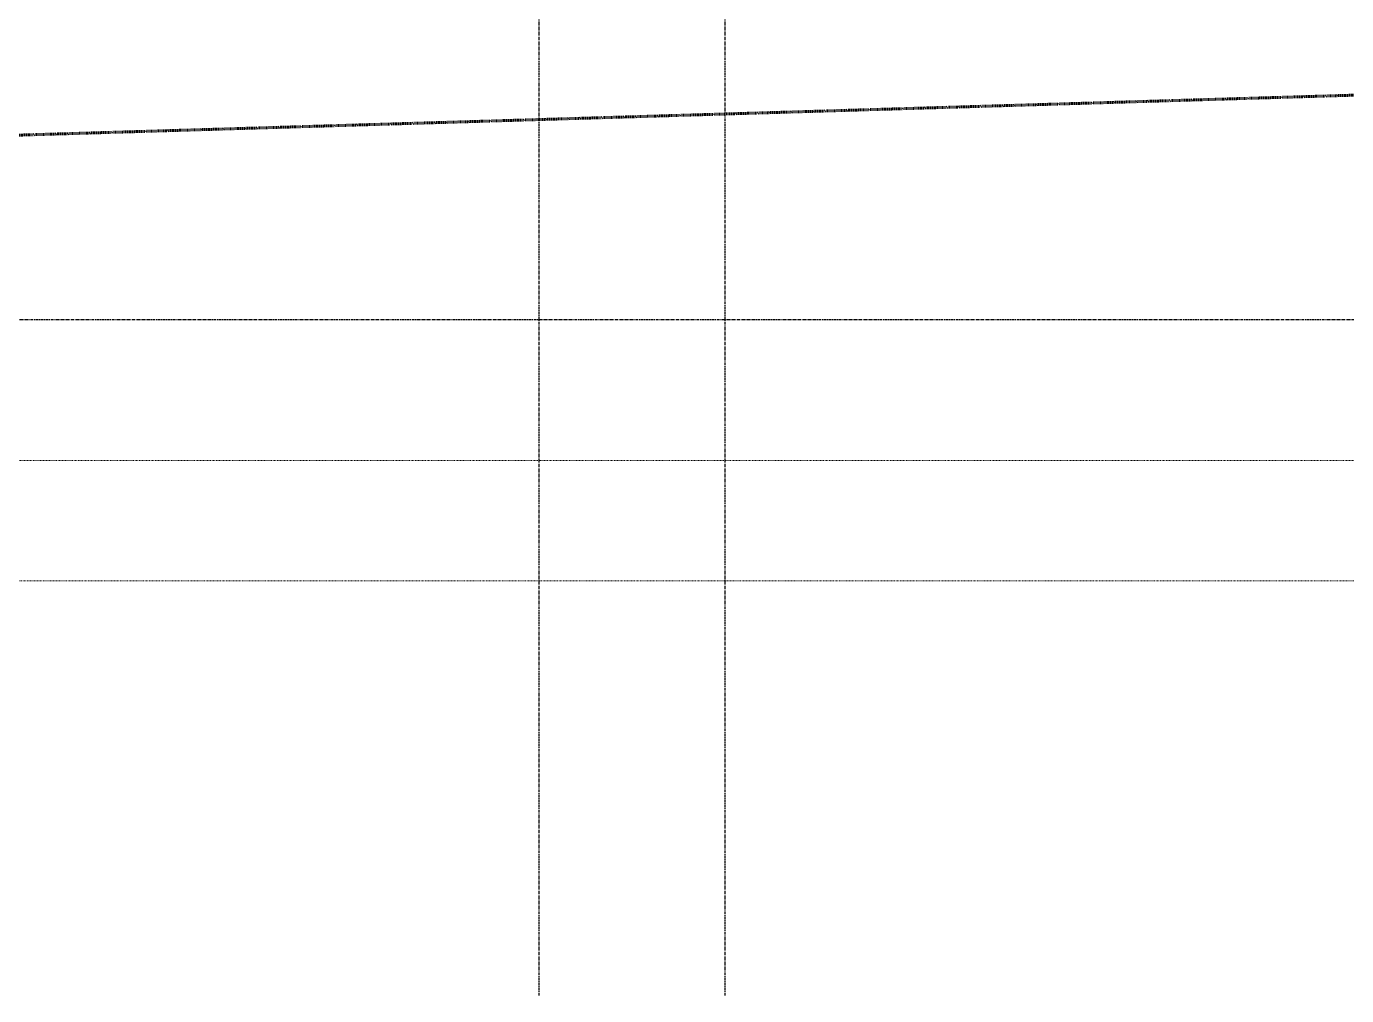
# Model space of a CAD drawing. Header units: inches. Extents: x -4110 to -1807, y 9775 to 11251.
# Drawn here: x -2261.6 to -2034.4, y 9774.9 to 9941.7 of the extents above; entities that cross this region are included whole.
import ezdxf

# ---------------------------------------------------------------- set-up
doc = ezdxf.new("R2010")
doc.units = ezdxf.units.IN
doc.header["$MEASUREMENT"] = 0
for name, pattern in [('Aligning Line 1_8_', [0.25, 0.125, -0.125]), ('Aligning Line 1_8__2_', [0.25, 0.125, -0.125]), ('Dash 1_16_', [0.125, 0.0625, -0.0625]), ('Double Dash 3_8_', [1, 0.375, -0.125, 0.125, -0.125, 0.125, -0.125]), ('Grid Line 1_2_', [0.875, 0.5, -0.125, 0.125, -0.125])]:
    doc.linetypes.add(name, pattern=pattern)
for name, color, linetype, lineweight in [('0-1', 7, 'Continuous', 5), ('0-3', 250, 'Double Dash 3_8_', 60), ('C-PROP-LINE-2', 250, 'Dash 1_16_', 60), ('G-ANNO-SYMB-1', 147, 'Aligning Line 1_8_', 9), ('G-ANNO-SYMB-2', 147, 'Aligning Line 1_8__2_', 9), ('S-GRID-1', 1, 'Grid Line 1_2_', 30)]:
    doc.layers.add(name, color=color, linetype=linetype, lineweight=lineweight)

# ---------------------------------------------------------------- blocks, each defined once
blk = doc.blocks.new('CTR - 1st Phase - Unit Layouts_rvt-1-ENLARGED RCP - 2ND FLOOR PLAN - WEST')
at = {"layer": 'G-ANNO-SYMB-1'}
blk.add_line((-1871.59, 9846.28), (-4009.53, 9846.28), dxfattribs=at)
blk = doc.blocks.new('Family - ___-2855424-ENLARGED RCP - 2ND FLOOR PLAN - WEST')
at = {"layer": 'C-PROP-LINE-2'}
blk.add_line((-3987.11, 9871.38), (-1871.59, 9934.71), dxfattribs=at)
blk = doc.blocks.new('CTR - 1st Phase - Shell_rvt-1-ENLARGED RCP - 2ND FLOOR PLAN - WEST')
at = {"layer": '0-3'}
blk.add_blockref('Family - ___-2855424-ENLARGED RCP - 2ND FLOOR PLAN - WEST', (0, 0), dxfattribs=at)
blk = doc.blocks.new('CTR - 1st Phase - Structure_rvt-1-ENLARGED RCP - 2ND FLOOR PLAN - WEST')
at = {"layer": 'G-ANNO-SYMB-2'}
blk.add_line((-1904.06, 9867.01), (-3864.19, 9867.01), dxfattribs=at)
at = {"layer": 'S-GRID-1'}
for p, q in [((-2173.32, 9774.88), (-2173.32, 11217.93)), ((-2141.32, 9774.88), (-2141.32, 11217.93)), ((-1807.14, 9891.19), (-4076.95, 9891.19))]:
    blk.add_line(p, q, dxfattribs=at)

msp = doc.modelspace()

# ---------------------------------------------------------------- block references
at = {"layer": '0-1'}
for name in ['CTR - 1st Phase - Structure_rvt-1-ENLARGED RCP - 2ND FLOOR PLAN - WEST', 'CTR - 1st Phase - Unit Layouts_rvt-1-ENLARGED RCP - 2ND FLOOR PLAN - WEST', 'CTR - 1st Phase - Shell_rvt-1-ENLARGED RCP - 2ND FLOOR PLAN - WEST']:
    msp.add_blockref(name, (0, 0), dxfattribs=at)

doc.saveas('drawing.dxf')
